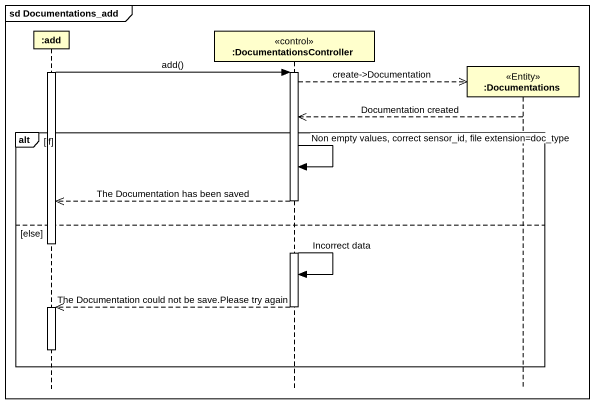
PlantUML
@startuml
mainframe sd Documentations_add
hide footbox
participant ":add" as add
participant ":DocumentationsController" as DocumentationsController <<control>>
participant ":Documentations" as Documentations <<Entity>>

activate add
add -> DocumentationsController : add()
activate DocumentationsController
DocumentationsController -->> Documentations ** : create->Documentation
Documentations -->> DocumentationsController : Documentation created
alt if
  DocumentationsController -> DocumentationsController : Non empty values, correct sensor_id, file extension=doc_type
  DocumentationsController -->> add : The Documentation has been saved
else else
  deactivate add
  DocumentationsController -> DocumentationsController : Incorrect data
  DocumentationsController -->> add : The Documentation could not be save.Please try again
  deactivate DocumentationsController
  activate add
  deactivate add
end
@enduml
